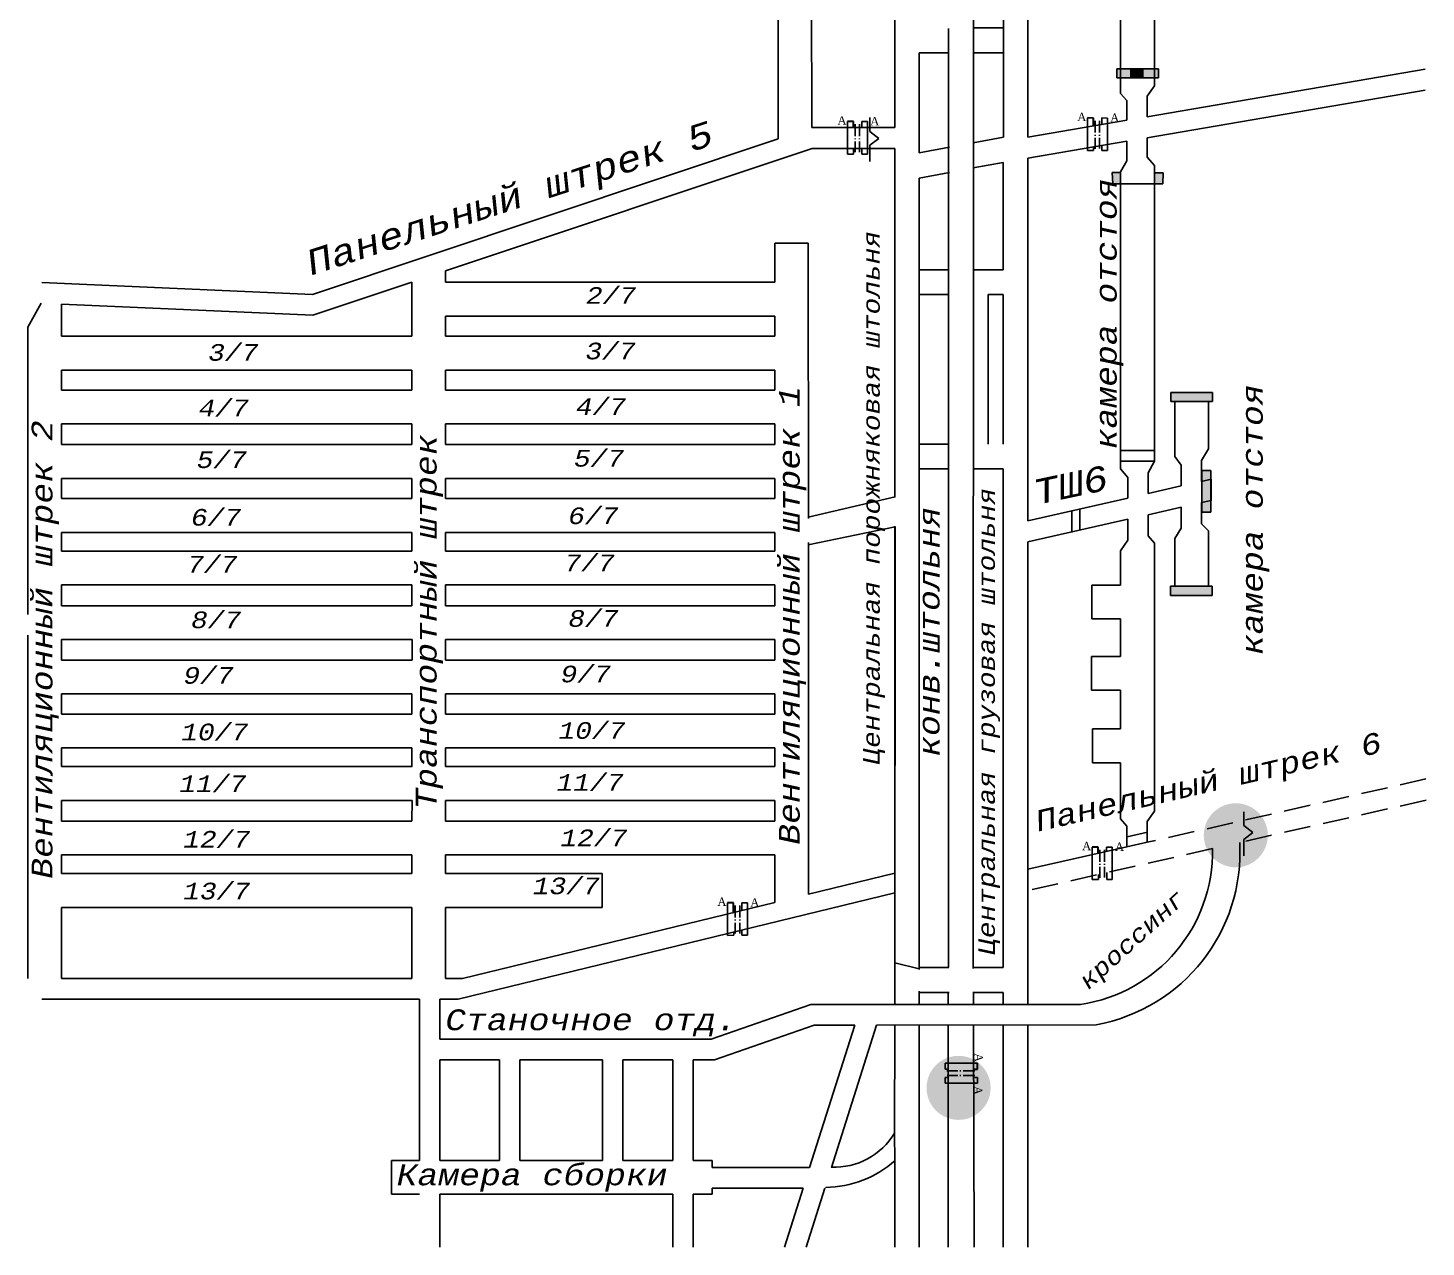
# Model space of a CAD drawing. Header units: millimetres. Extents: x 61 to 543, y 11 to 399.
# Drawn here: x 115.3 to 283.3, y 10.5 to 157.1 of the extents above; entities that cross this region are included whole.
import ezdxf

# ---------------------------------------------------------------- set-up
doc = ezdxf.new("R2010")
doc.units = ezdxf.units.MM
doc.linetypes.add('HIDDEN2', pattern=[4.7625, 3.175, -1.5875])
for name, color, linetype in [('Замер_станция', 7, 'Continuous'), ('Знаки подземные', 7, 'Continuous'), ('Надписи', 7, 'Continuous'), ('Номер Позиции ПЛА', 7, 'Continuous'), ('План', 7, 'Continuous'), ('ППЗ двери', 7, 'Continuous'), ('Раскраска позиций ПЛА', 7, 'Continuous'), ('Усл. Обозначения', 7, 'Continuous')]:
    doc.layers.add(name, color=color, linetype=linetype)
doc.layers.add('ФЗ вода', color=1, linetype='Continuous', lineweight=40)
doc.styles.add('TXTRUS', font='TXTRUS.shx', dxfattribs={"height": 2})
doc.styles.add('Восстающие', font='times.ttf')

# ---------------------------------------------------------------- blocks, each defined once
blk = doc.blocks.new('Вент парус')
at = {"layer": 'Усл. Обозначения'}
for p, q in [((1113.71, 602.67), (1113.71, 601)), ((1113.71, 601), (1114.82, 600.17)), ((1114.82, 600.17), (1113.71, 599.34)), ((1113.71, 599.34), (1113.71, 597.39))]:
    blk.add_line(p, q, dxfattribs=at)
blk = doc.blocks.new('Перемычка с дверью')
at = {"layer": 'Усл. Обозначения'}
for p, q in [((1113.29, 581.21), (1113.29, 576.21)), ((1113.29, 581.21), (1114.4, 581.21)), ((1114.4, 581.21), (1114.4, 576.21)), ((1114.4, 576.21), (1113.29, 576.21))]:
    blk.add_line(p, q, dxfattribs=at)
at = {"layer": 'Усл. Обозначения', "color": 0}
for p, q in [((1113.28, 579.34), (1114.4, 579.34)), ((1113.28, 577.89), (1114.4, 577.89))]:
    blk.add_line(p, q, dxfattribs=at)

msp = doc.modelspace()

# ---------------------------------------------------------------- hatches: boundary and pattern name
at = {"layer": 'Знаки подземные'}
h = msp.add_hatch(color=5, dxfattribs=at)
h.paths.add_polyline_path([(246.62, 139.71), (245.59, 139.71), (245.59, 138.36), (246.62, 138.36)])
h.paths.add_polyline_path([(251.67, 139.71), (250.69, 139.71), (250.69, 138.36), (251.67, 138.36)])
at = {"layer": 'План'}
h = msp.add_hatch(color=72, dxfattribs=at)
h.paths.add_polyline_path([(246.15, 152.19), (246.15, 151.08), (247.83, 151.08), (247.83, 152.19)])
h.paths.add_polyline_path([(249.28, 152.19), (249.28, 151.08), (251.15, 151.08), (251.15, 152.19)])
at = {"layer": 'Раскраска позиций ПЛА'}
for points in [[(247.8, 152.19), (247.8, 151.08), (249.25, 151.08), (249.25, 152.19)], [(257.66, 113.28), (252.66, 113.28), (252.66, 112.17), (257.66, 112.17)], [(257.47, 103.9), (256.36, 103.9), (256.36, 98.9), (257.47, 98.9)], [(257.63, 89.99), (252.63, 89.99), (252.63, 88.88), (257.63, 88.88)]]:
    msp.add_hatch(color=72, dxfattribs=at).paths.add_polyline_path(points)
at = {"layer": 'ФЗ вода'}
h = msp.add_hatch(color=0, dxfattribs=at)
edge = h.paths.add_edge_path()
edge.add_arc((260.46, 60.04), 3.85, 0, 360)
h = msp.add_hatch(color=0, dxfattribs=at)
edge = h.paths.add_edge_path()
edge.add_arc((227.14, 29.68), 3.85, 0, 360)

# ---------------------------------------------------------------- linework, layer by layer
at = {"layer": 'Знаки подземные'}
for p, q in [((252.66, 113.28), (257.66, 113.28)), ((252.66, 112.17), (252.66, 113.28)), ((257.66, 113.28), (257.66, 112.17)), ((252.66, 112.17), (257.66, 112.17)), ((256.36, 103.9), (256.36, 98.9)), ((256.36, 103.9), (257.47, 103.9)), ((257.47, 103.9), (257.47, 98.9)), ((257.47, 98.9), (256.36, 98.9)), ((252.63, 89.99), (257.63, 89.99)), ((252.63, 88.88), (252.63, 89.99)), ((257.63, 89.99), (257.63, 88.88)), ((252.63, 88.88), (257.63, 88.88))]:
    msp.add_line(p, q, dxfattribs=at)
at = {"layer": 'План', "color": 0}
for p, q in [((219.48, 215.47), (219.47, 145.11)), ((232.52, 189.33), (232.52, 157.09)), ((235.45, 176.91), (235.45, 143.95)), ((222.41, 154.12), (222.41, 142.1)), ((232.52, 154.12), (232.52, 143.95)), ((219.47, 142.62), (219.47, 100.67)), ((235.45, 141.44), (235.45, 97.84)), ((232.51, 140.92), (232.51, 128.02)), ((222.41, 139.05), (222.41, 128.02)), ((230.69, 125.04), (230.69, 107.07)), ((232.51, 125.04), (232.51, 107.07)), ((222.41, 104.09), (222.41, 44.13)), ((232.48, 104.09), (232.51, 44.13)), ((219.47, 97.19), (219.46, 55.47)), ((235.45, 95.3), (235.45, 55.95)), ((219.46, 53.11), (219.46, 39.72)), ((235.45, 53.4), (235.45, 39.72)), ((164.79, 35.53), (164.79, 40.34)), ((222.41, 41.16), (222.41, 39.72)), ((232.48, 41.16), (232.48, 39.72)), ((219.46, 37.23), (219.45, 24.21)), ((222.41, 37.23), (222.41, 10.54)), ((232.48, 37.23), (232.51, 10.54)), ((235.45, 37.23), (235.45, 10.54)), ((197.53, 20.94), (197.53, 20.12)), ((219.46, 20.89), (219.46, 10.54)), ((197.53, 17.64), (197.53, 16.9)), ((208.82, 10.54), (211.06, 17.64))]:
    msp.add_line(p, q, dxfattribs=at)
at = {"layer": 'План'}
for p, q in [((228.95, 157.04), (228.96, 190.86)), ((250.69, 150.14), (250.69, 176.84)), ((246.62, 149.22), (246.62, 175.92)), ((205.44, 174.43), (205.44, 143.78)), ((209.42, 174.43), (209.49, 145.11)), ((225.92, 153.62), (225.92, 157.02)), ((228.94, 157.09), (232.52, 157.09)), ((228.95, 153.21), (228.95, 157.04)), ((222.41, 154.12), (225.93, 154.12)), ((228.96, 154.12), (232.52, 154.12)), ((283.21, 152.14), (249.79, 146.41)), ((249.79, 148.91), (250.69, 150.14)), ((283.21, 149.62), (249.79, 143.89)), ((246.62, 149.22), (247.36, 148.36)), ((247.36, 146), (247.36, 148.36)), ((249.79, 146.41), (249.79, 148.91)), ((209.49, 145.11), (219.47, 145.11)), ((247.36, 146), (235.45, 143.95)), ((149.47, 125.05), (205.44, 143.78)), ((228.91, 143.29), (232.52, 143.95)), ((247.36, 143.48), (235.45, 141.44)), ((247.36, 141.13), (247.36, 143.48)), ((249.79, 141.57), (249.79, 143.89)), ((165.49, 127.89), (209.55, 142.62)), ((209.55, 142.62), (219.47, 142.62)), ((222.41, 142.1), (226.06, 142.77)), ((249.79, 141.57), (250.69, 140.54)), ((222.41, 139.05), (226.06, 139.73)), ((228.9, 140.26), (232.51, 140.92)), ((246.62, 139.81), (247.36, 141.13)), ((246.62, 104.09), (246.62, 139.81)), ((250.69, 105.01), (250.69, 140.54)), ((205.05, 131.24), (209.07, 131.24)), ((205.07, 131.24), (205.07, 126.53)), ((209.07, 131.24), (209.09, 98.11)), ((225.92, 119.51), (225.92, 131.85)), ((228.91, 69.78), (228.95, 131.88)), ((165.49, 126.53), (165.49, 127.89)), ((222.41, 128.02), (225.92, 128.02)), ((228.95, 128.02), (232.51, 128.02)), ((149.47, 125.05), (116.94, 126.49)), ((149.53, 122.56), (161.44, 126.54)), ((161.44, 126.54), (161.44, 120.03)), ((165.49, 126.53), (205.07, 126.53)), ((222.41, 125.04), (225.92, 125.04)), ((230.69, 125.04), (232.51, 125.04)), ((115.29, 121.12), (116.87, 124.01)), ((149.53, 122.56), (119.33, 123.9)), ((119.33, 123.9), (119.33, 120.03)), ((115.29, 121.12), (115.29, 86.57)), ((165.49, 122.46), (205.07, 122.46)), ((165.49, 122.46), (165.49, 120.03)), ((205.07, 122.46), (205.07, 120.03)), ((119.33, 120.03), (161.44, 120.03)), ((165.49, 120.03), (205.07, 120.03)), ((225.92, 69.78), (225.92, 119.51)), ((119.33, 115.97), (161.44, 115.97)), ((119.33, 115.97), (119.33, 113.54)), ((161.44, 115.97), (161.44, 113.54)), ((165.49, 115.97), (205.07, 115.97)), ((165.49, 115.97), (165.49, 113.54)), ((205.07, 115.97), (205.07, 113.54)), ((161.44, 113.54), (119.33, 113.54)), ((205.07, 113.54), (165.49, 113.54)), ((253.12, 105.56), (253.12, 112.17)), ((253.12, 112.17), (257.18, 112.17)), ((257.18, 106.48), (257.18, 112.17)), ((161.44, 109.5), (119.33, 109.5)), ((119.33, 109.5), (119.33, 107.01)), ((161.44, 109.5), (161.44, 107.01)), ((205.07, 109.5), (165.49, 109.5)), ((165.49, 109.5), (165.49, 107.01)), ((205.07, 109.5), (205.07, 107.01)), ((119.33, 107.01), (161.44, 107.01)), ((165.49, 107.01), (205.07, 107.01)), ((222.41, 107.07), (225.92, 107.07)), ((256.34, 105.08), (257.18, 106.48)), ((249.92, 103.62), (250.69, 105.01)), ((253.91, 104.53), (253.12, 105.56)), ((253.91, 104.53), (253.91, 102.04)), ((256.34, 105.08), (256.34, 102.59)), ((119.33, 102.94), (161.44, 102.94)), ((119.33, 102.94), (119.33, 100.51)), ((161.44, 102.94), (161.44, 100.51)), ((165.49, 102.94), (205.07, 102.94)), ((165.49, 102.94), (165.49, 100.51)), ((205.07, 102.94), (205.07, 100.51)), ((222.41, 104.09), (225.92, 104.09)), ((228.93, 104.09), (232.48, 104.09)), ((247.49, 103.07), (246.62, 104.09)), ((247.49, 103.07), (247.49, 100.58)), ((249.92, 103.62), (249.92, 101.13)), ((257.49, 102.85), (256.34, 102.59)), ((257.49, 102.85), (257.49, 100.3)), ((253.91, 102.04), (249.92, 101.13)), ((119.33, 100.51), (161.44, 100.51)), ((165.49, 100.51), (205.07, 100.51)), ((247.49, 100.58), (235.45, 97.84)), ((253.91, 99.49), (249.92, 98.58)), ((253.91, 96.95), (253.91, 99.49)), ((256.34, 97.5), (256.34, 100.04)), ((257.49, 100.3), (256.35, 100.04)), ((247.49, 98.03), (235.45, 95.3)), ((247.5, 95.5), (247.49, 98.03)), ((249.92, 96.04), (249.92, 98.58)), ((256.34, 97.5), (257.18, 96.65)), ((119.33, 96.45), (161.44, 96.45)), ((119.33, 96.45), (119.33, 94.21)), ((161.44, 96.45), (161.44, 94.21)), ((165.49, 96.45), (205.07, 96.45)), ((165.49, 96.45), (165.49, 94.21)), ((205.07, 96.45), (205.07, 94.21)), ((249.92, 96.04), (250.69, 95.17)), ((253.91, 96.95), (253.12, 95.73)), ((257.18, 89.99), (257.18, 96.65)), ((119.33, 94.21), (161.44, 94.21)), ((165.49, 94.21), (205.07, 94.21)), ((209.09, 95.23), (209.12, 52.95)), ((247.5, 95.5), (246.62, 94.25)), ((246.62, 90.12), (246.62, 94.25)), ((250.69, 62.93), (250.69, 95.17)), ((253.12, 89.99), (253.12, 95.73)), ((119.33, 90.14), (161.44, 90.14)), ((119.33, 90.14), (119.33, 87.64)), ((161.44, 90.14), (161.44, 87.64)), ((165.49, 90.14), (205.07, 90.14)), ((165.49, 90.14), (165.49, 87.64)), ((205.07, 90.14), (205.07, 87.64)), ((243.17, 90.12), (246.62, 90.12)), ((243.17, 90.12), (243.17, 86.05)), ((253.12, 89.99), (257.18, 89.99)), ((161.44, 87.64), (119.33, 87.64)), ((205.07, 87.64), (165.49, 87.64)), ((243.17, 86.05), (246.62, 86.05)), ((246.62, 81.55), (246.62, 86.05)), ((115.29, 84.08), (115.29, 42.83)), ((161.46, 83.59), (119.33, 83.59)), ((119.33, 83.59), (119.33, 81.1)), ((161.46, 83.59), (161.46, 81.1)), ((205.07, 83.59), (165.49, 83.59)), ((165.49, 83.59), (165.49, 81.1)), ((205.07, 83.59), (205.07, 81.1)), ((119.33, 81.1), (161.46, 81.1)), ((165.49, 81.1), (205.07, 81.1)), ((243.1, 81.55), (246.62, 81.55)), ((243.1, 81.55), (243.1, 77.48)), ((243.1, 77.48), (246.62, 77.48)), ((246.62, 72.82), (246.62, 77.48)), ((119.33, 77.04), (161.44, 77.04)), ((119.33, 77.04), (119.33, 74.61)), ((161.44, 77.04), (161.44, 74.61)), ((165.49, 77.04), (205.07, 77.04)), ((165.49, 77.04), (165.49, 74.61)), ((205.07, 77.04), (205.07, 74.61)), ((119.33, 74.61), (161.44, 74.61)), ((165.49, 74.61), (205.07, 74.61)), ((243.24, 72.82), (246.62, 72.82)), ((243.24, 72.82), (243.24, 68.76)), ((119.33, 70.54), (161.44, 70.54)), ((119.33, 70.54), (119.33, 68.3)), ((161.44, 70.54), (161.44, 68.3)), ((165.49, 70.54), (205.07, 70.54)), ((165.49, 70.54), (165.49, 68.3)), ((205.07, 70.54), (205.07, 68.3)), ((119.33, 68.3), (161.46, 68.3)), ((165.49, 68.3), (205.07, 68.3)), ((243.24, 68.76), (246.62, 68.76)), ((246.62, 62.01), (246.62, 68.76)), ((119.33, 64.24), (161.46, 64.24)), ((119.33, 64.24), (119.33, 61.74)), ((161.46, 64.24), (161.44, 61.74)), ((165.49, 64.24), (205.07, 64.24)), ((165.49, 64.24), (165.49, 61.74)), ((205.07, 64.24), (205.07, 61.74)), ((249.79, 61.7), (250.69, 62.93)), ((119.33, 61.74), (161.44, 61.74)), ((165.49, 61.74), (205.07, 61.74)), ((246.62, 62.01), (247.36, 61.15)), ((247.36, 58.65), (247.36, 61.15)), ((249.79, 59.2), (249.79, 61.7)), ((247.36, 58.65), (249.79, 59.2)), ((247.4, 59.86), (249.83, 60.42)), ((119.33, 57.68), (161.44, 57.68)), ((119.33, 57.68), (119.33, 55.44)), ((161.44, 57.68), (161.44, 55.44)), ((165.49, 57.68), (205.07, 57.68)), ((165.49, 57.68), (165.49, 55.44)), ((205.07, 57.68), (205.07, 51.97)), ((247.36, 58.65), (235.45, 55.95)), ((209.12, 52.95), (219.46, 55.47)), ((119.33, 55.44), (161.44, 55.44)), ((165.49, 55.44), (184.32, 55.44)), ((184.32, 55.45), (184.32, 51.37)), ((166.98, 40.34), (219.46, 53.11)), ((119.33, 51.37), (161.44, 51.38)), ((119.33, 51.37), (119.33, 42.83)), ((161.44, 51.38), (161.44, 42.84)), ((165.49, 51.38), (184.32, 51.38)), ((165.49, 51.38), (165.49, 42.84)), ((167.5, 42.82), (205.07, 51.97)), ((222.41, 44.13), (225.96, 44.13)), ((228.88, 44.13), (232.51, 44.13)), ((119.33, 42.83), (161.44, 42.84)), ((165.49, 42.82), (167.5, 42.82)), ((116.94, 40.34), (162.36, 40.34)), ((162.36, 20.93), (162.36, 40.34)), ((164.79, 40.34), (166.98, 40.34)), ((222.41, 41.16), (225.99, 41.16)), ((225.87, 41.16), (225.87, 39.63)), ((228.92, 41.22), (228.92, 39.75)), ((228.92, 41.16), (232.48, 41.16)), ((197.39, 35.53), (209.37, 39.72)), ((209.37, 39.72), (241.81, 39.71)), ((197.81, 33.04), (209.79, 37.23)), ((209.24, 20.12), (214.66, 37.23)), ((209.79, 37.23), (214.66, 37.23)), ((211.85, 20.12), (217.26, 37.23)), ((217.26, 37.23), (243.68, 37.27)), ((225.87, 37.26), (225.87, 10.54)), ((228.92, 37.26), (229.02, 10.54)), ((164.79, 35.53), (197.39, 35.53)), ((164.79, 20.94), (164.79, 33.04)), ((164.79, 33.04), (171.96, 33.04)), ((171.96, 20.94), (171.96, 33.04)), ((174.39, 20.94), (174.39, 33.04)), ((174.39, 33.04), (184.34, 33.04)), ((184.34, 20.95), (184.34, 33.04)), ((186.77, 20.96), (186.77, 33.04)), ((186.77, 33.04), (192.81, 33.04)), ((192.81, 20.96), (192.81, 33.04)), ((195.24, 33.04), (197.81, 33.04)), ((195.24, 20.94), (195.24, 33.04)), ((158.97, 20.93), (158.97, 16.9)), ((162.36, 20.93), (158.97, 20.93)), ((171.96, 20.94), (164.79, 20.94)), ((184.34, 20.95), (174.39, 20.94)), ((192.81, 20.96), (186.77, 20.96)), ((197.53, 20.94), (195.24, 20.94)), ((197.53, 20.12), (209.24, 20.12)), ((162.36, 16.9), (158.97, 16.9)), ((164.79, 10.54), (164.79, 16.9)), ((192.81, 16.9), (164.79, 16.9)), ((192.81, 10.54), (192.81, 16.9)), ((197.53, 16.9), (195.24, 16.9)), ((195.24, 10.54), (195.24, 16.9)), ((197.53, 17.64), (208.46, 17.64)), ((206.21, 10.54), (208.46, 17.64))]:
    msp.add_line(p, q, dxfattribs=at)
at = {"layer": 'План', "color": 0, "linetype": 'HIDDEN2'}
msp.add_line((283.32, 66.81), (249.79, 59.2), dxfattribs=at)
at = {"layer": 'План', "linetype": 'HIDDEN2'}
for p, q in [((283.33, 64.26), (260.92, 59.18)), ((257.65, 58.44), (235.45, 53.4))]:
    msp.add_line(p, q, dxfattribs=at)
at = {"layer": 'План'}
for centre, radius, start, end in [((239.89, 57.99), 21.07, 280.3793, 3.2362), ((239.09, 58.08), 18.57, 278.4171, 1.1219), ((210.89, 30.83), 13.13, 271.1291, 311.1788)]:
    msp.add_arc(centre, radius, start, end, dxfattribs=at)
at = {"layer": 'ППЗ двери'}
for p, q in [((250.7, 106.29), (246.64, 106.29)), ((250.7, 105.03), (246.7, 105.03))]:
    msp.add_line(p, q, dxfattribs=at)
msp.add_arc((212.21, 28.57), 8.43, 267.4595, 329.1712, dxfattribs=at)
at = {"layer": 'Раскраска позиций ПЛА', "color": 21}
for p, q in [((232.52, 157.09), (232.52, 154.12)), ((232.52, 157.09), (232.52, 154.12)), ((238.31, 143.96), (238.31, 143.96)), ((222.41, 128.02), (222.41, 125.04)), ((222.41, 107.07), (222.41, 104.09)), ((219.46, 55.47), (219.46, 53.11)), ((235.45, 55.95), (235.45, 53.4)), ((219.46, 44.71), (222.41, 43.98)), ((228.92, 39.75), (228.94, 39.67))]:
    msp.add_line(p, q, dxfattribs=at)
at = {"layer": 'Раскраска позиций ПЛА'}
for p, q in [((225.92, 131.85), (225.92, 153.62)), ((228.95, 131.88), (228.95, 153.21)), ((242.63, 146.27), (242.63, 142.36)), ((244.35, 145.48), (244.35, 146.27)), ((244.35, 146.27), (245.02, 146.26)), ((245.02, 146.26), (245.02, 142.36)), ((213.8, 145.84), (213.8, 141.93)), ((214.71, 145.51), (214.71, 144.09)), ((215.25, 145.52), (215.25, 144.09)), ((215.51, 145.11), (215.51, 145.85)), ((215.51, 145.85), (216.19, 145.84)), ((216.19, 145.84), (216.19, 141.94)), ((243.55, 145.93), (243.55, 144.52)), ((244.09, 145.94), (244.09, 144.51)), ((214.71, 143.82), (214.71, 143.71)), ((214.71, 143.45), (214.71, 142.15)), ((215.25, 143.82), (215.25, 143.71)), ((215.25, 143.45), (215.25, 142.17)), ((243.55, 144.25), (243.55, 144.13)), ((243.55, 143.87), (243.55, 142.57)), ((244.09, 144.24), (244.09, 144.13)), ((244.09, 143.87), (244.09, 142.59)), ((244.36, 142.36), (244.36, 142.96)), ((213.8, 141.93), (214.53, 141.94)), ((214.53, 141.94), (214.53, 142.62)), ((215.52, 141.94), (215.52, 142.62)), ((216.19, 141.94), (215.52, 141.94)), ((219.47, 142.62), (219.47, 100.67)), ((242.63, 142.36), (243.37, 142.36)), ((243.37, 142.36), (243.37, 142.79)), ((245.02, 142.36), (244.36, 142.36)), ((222.41, 138.49), (222.41, 118.98)), ((165.49, 127.89), (165.49, 126.53)), ((222.41, 118.98), (222.41, 43.89)), ((209.06, 98.27), (219.52, 100.74)), ((241.72, 99.32), (241.7, 96.67)), ((240.75, 98.99), (240.75, 96.46)), ((209.06, 94.97), (219.53, 97.11)), ((219.53, 97.11), (219.46, 39.72)), ((225.92, 44.18), (225.92, 69.78)), ((228.91, 69.78), (228.91, 44.01)), ((243.21, 58.62), (243.21, 54.71)), ((244.13, 58.29), (244.13, 56.87)), ((244.67, 58.3), (244.67, 56.87)), ((244.92, 58.1), (244.92, 58.62)), ((244.92, 58.62), (245.6, 58.62)), ((245.6, 58.62), (245.6, 54.71)), ((244.12, 56.23), (244.12, 54.93)), ((244.13, 56.6), (244.13, 56.48)), ((244.67, 56.6), (244.67, 56.48)), ((244.67, 56.23), (244.67, 54.95)), ((244.94, 54.72), (244.94, 55.56)), ((243.21, 54.71), (243.94, 54.71)), ((243.94, 54.71), (243.94, 55.33)), ((245.6, 54.71), (244.94, 54.72)), ((199.37, 51.92), (199.37, 48.01)), ((200.29, 51.59), (200.29, 50.17)), ((200.83, 51.6), (200.83, 50.17)), ((201.09, 51), (201.09, 51.93)), ((201.09, 51.93), (201.76, 51.92)), ((201.76, 51.92), (201.76, 48.02)), ((200.29, 49.9), (200.29, 49.79)), ((200.29, 49.53), (200.29, 48.23)), ((200.83, 49.9), (200.83, 49.79)), ((200.83, 49.53), (200.83, 48.25)), ((199.37, 48.01), (200.11, 48.02)), ((200.11, 48.02), (200.11, 48.4)), ((201.1, 48.02), (201.1, 48.64)), ((201.76, 48.02), (201.1, 48.02)), ((219.46, 44.71), (222.41, 43.98)), ((219.46, 39.72), (219.47, 44.71)), ((222.41, 41.32), (222.41, 39.72)), ((222.41, 41.23), (222.41, 39.72)), ((222.41, 39.72), (219.46, 39.72)), ((229.43, 32.64), (225.52, 32.64)), ((225.52, 32.64), (225.52, 31.91)), ((225.52, 30.25), (225.52, 30.91)), ((225.52, 30.91), (225.87, 30.91)), ((229.42, 30.25), (225.52, 30.25)), ((227.04, 31.72), (225.74, 31.72)), ((227.04, 31.18), (225.76, 31.18)), ((227.41, 31.72), (227.29, 31.72)), ((227.41, 31.18), (227.29, 31.18)), ((229.1, 31.72), (227.68, 31.72)), ((229.11, 31.18), (227.68, 31.18)), ((228.95, 30.93), (229.43, 30.93)), ((229.43, 30.93), (229.42, 30.25))]:
    msp.add_line(p, q, dxfattribs=at)
at = {"layer": 'Раскраска позиций ПЛА', "lineweight": 30}
for p, q in [((243.36, 146.26), (242.63, 146.27)), ((243.36, 145.31), (243.36, 146.26)), ((214.52, 145.84), (213.8, 145.84)), ((214.52, 145.11), (214.52, 145.84)), ((243.93, 58.61), (243.21, 58.62)), ((243.93, 57.87), (243.93, 58.61)), ((200.1, 51.92), (199.37, 51.92)), ((200.1, 50.76), (200.1, 51.92)), ((229.42, 31.92), (229.43, 32.64)), ((228.94, 31.92), (229.42, 31.92))]:
    msp.add_line(p, q, dxfattribs=at)
at = {"layer": 'Раскраска позиций ПЛА', "color": 151}
msp.add_line((247.36, 58.65), (249.79, 59.2), dxfattribs=at)
at = {"layer": 'Раскраска позиций ПЛА', "lineweight": -2}
msp.add_line((225.52, 31.91), (225.87, 31.91), dxfattribs=at)
at = {"layer": 'Раскраска позиций ПЛА', "color": 111}
msp.add_line((219.45, 24.21), (219.46, 20.89), dxfattribs=at)
at = {"layer": 'Усл. Обозначения'}
for p, q in [((246.62, 139.73), (245.62, 139.73)), ((245.62, 139.73), (245.67, 138.35)), ((251.74, 139.69), (250.64, 139.69)), ((251.69, 138.35), (251.74, 139.69)), ((245.67, 138.35), (251.69, 138.35))]:
    msp.add_line(p, q, dxfattribs=at)

# ---------------------------------------------------------------- block references
at = {"layer": 'Номер Позиции ПЛА', "rotation": 270}
msp.add_blockref('Перемычка с дверью', (-330.06, 1265.48), dxfattribs=at)
at = {"layer": 'Усл. Обозначения'}
for p in [(-897.25, -456.35), (-852.3, -539.8)]:
    msp.add_blockref('Вент парус', p, dxfattribs=at)

# ---------------------------------------------------------------- texts
at = {"layer": 'Замер_станция', "color": 7, "lineweight": 25, "style": 'Восстающие'}
for p in [(212.58, 145.48), (216.52, 145.39), (241.41, 145.9), (245.36, 145.81), (241.99, 58.25), (198.15, 51.56), (202.1, 51.47)]:
    msp.add_text('А', height=1, dxfattribs=at).set_placement(p)
at = {"layer": 'Замер_станция', "color": 0, "lineweight": 25, "style": 'Восстающие'}
msp.add_text('А', height=1, dxfattribs=at).set_placement((245.94, 58.17))
at = {"layer": 'Замер_станция', "color": 7, "lineweight": 25, "style": 'Восстающие'}
for p in [(229.06, 33.86), (228.98, 29.91)]:
    msp.add_text('А', height=1, rotation=270, dxfattribs=at).set_placement(p)
at = {"layer": 'Надписи', "style": 'TXTRUS'}
for s, insert, char_height, width, attachment_point, rotation in [('{\\fCourier New|b0|i1|c204|p49;Панельный штрек 5}', (148.4, 130.18), 3, 74, 1, 18), ('{\\fCourier New|b0|i1|c204|p49;камера отстоя }', (243.64, 106.43), 2.5, 39.0672, 1, 90), ('{\\fCourier New|b0|i1|c204|p49;Центральная порожняковая штольня}', (215.67, 68.54), 2, 122.8904, 1, 90), ('{\\fCourier New|b0|i1|c204|p49;Вентиляционный штрек 1}', (205.54, 58.9), 2.5, 67.7, 1, 90), ('{\\fCourier New|b0|i1|c204|p49;камера отстоя }', (261.2, 81.68), 2.5, 43.2779, 1, 90), ('{\\fCourier New|b0|i1|c204|p49;Вентиляционный штрек 2}', (115.73, 54.81), 2.5, 67.7, 1, 90), ('{\\fCourier New|b0|i1|c204|p49;Транспортный штрек }', (161.9, 63.13), 2.5, 53.8159, 1, 90), ('{\\fCourier New|b0|i1|c204|p49;ТШ6}', (235.89, 102.69), 3, 11.0261, 1, 12), ('{\\fCourier New|b0|i1|c204|p49;Центральная грузовая штольня}', (230.82, 73.73), 2, 128.3, 5, 90), ('{\\fCourier New|b0|i1|c204|p49;конв.штольня }', (222.35, 69.47), 2.5, 43.2693, 1, 90), ('{\\fCourier New|b0|i1|c204|p49;Панельный штрек 6}', (236.13, 62.91), 2.5, 121.7, 1, 13), ('{\\fCourier New|b0|i1|c204|p49;кроссинг}', (241.37, 42.85), 2, 19.7797, 1, 42.3334)]:
    msp.add_mtext(s, dxfattribs=dict(at, insert=insert, char_height=char_height, width=width, attachment_point=attachment_point, rotation=rotation))
at = {"layer": 'Надписи', "attachment_point": 1, "style": 'TXTRUS'}
for s, insert, char_height, width in [('{\\fCourier New|b0|i1|c204|p49;2/7}', (182.36, 125.93), 2, 7.4), ('{\\fCourier New|b0|i1|c204|p49;3/7}', (182.29, 119.26), 2, 7.4), ('{\\fCourier New|b0|i1|c204|p49;3/7}', (136.95, 119.09), 2, 7.4), ('{\\fCourier New|b0|i1|c204|p49;4/7}', (135.8, 112.41), 2, 7.4), ('{\\fCourier New|b0|i1|c204|p49;4/7}', (181.14, 112.58), 2, 7.4), ('{\\fCourier New|b0|i1|c204|p49;5/7}', (135.57, 106.19), 2, 7.4), ('{\\fCourier New|b0|i1|c204|p49;5/7}', (180.91, 106.36), 2, 7.4), ('{\\fCourier New|b0|i1|c204|p49;6/7}', (134.88, 99.27), 2, 7.4), ('{\\fCourier New|b0|i1|c204|p49;6/7}', (180.22, 99.45), 2, 7.4), ('{\\fCourier New|b0|i1|c204|p49;7/7}', (134.43, 93.62), 2, 7.3847), ('{\\fCourier New|b0|i1|c204|p49;7/7}', (179.77, 93.79), 2, 7.3847), ('{\\fCourier New|b0|i1|c204|p49;8/7}', (134.89, 86.94), 2, 6.4619), ('{\\fCourier New|b0|i1|c204|p49;8/7}', (180.23, 87.11), 2, 6.4619), ('{\\fCourier New|b0|i1|c204|p49;9/7}', (133.97, 80.26), 2, 6.9233), ('{\\fCourier New|b0|i1|c204|p49;9/7}', (179.31, 80.43), 2, 6.9233), ('{\\fCourier New|b0|i1|c204|p49;10/7}', (133.72, 73.46), 2, 7.4), ('{\\fCourier New|b0|i1|c204|p49;10/7}', (179.06, 73.64), 2, 7.4), ('{\\fCourier New|b0|i1|c204|p49;11/7}', (133.49, 67.24), 2, 7.4), ('{\\fCourier New|b0|i1|c204|p49;11/7}', (178.83, 67.41), 2, 7.4), ('{\\fCourier New|b0|i1|c204|p49;12/7}', (133.96, 60.56), 2, 7.4), ('{\\fCourier New|b0|i1|c204|p49;12/7}', (179.29, 60.73), 2, 7.4), ('{\\fCourier New|b0|i1|c204|p49;13/7}', (133.96, 54.34), 2, 7.4), ('{\\fCourier New|b0|i1|c204|p49;13/7}', (175.97, 54.96), 2, 7.4), ('{\\fCourier New|b0|i1|c204|p49;Станочное отд.}', (165.44, 39.11), 2.5, 38.9)]:
    msp.add_mtext(s, dxfattribs=dict(at, insert=insert, char_height=char_height, width=width))
at = {"layer": 'Надписи', "color": 0, "insert": (159.6, 20.47), "char_height": 2.5, "width": 46.2, "attachment_point": 1, "style": 'TXTRUS'}
msp.add_mtext('{\\fCourier New|b0|i1|c204|p49;Камера сборки}', dxfattribs=at)

doc.saveas('drawing.dxf')
